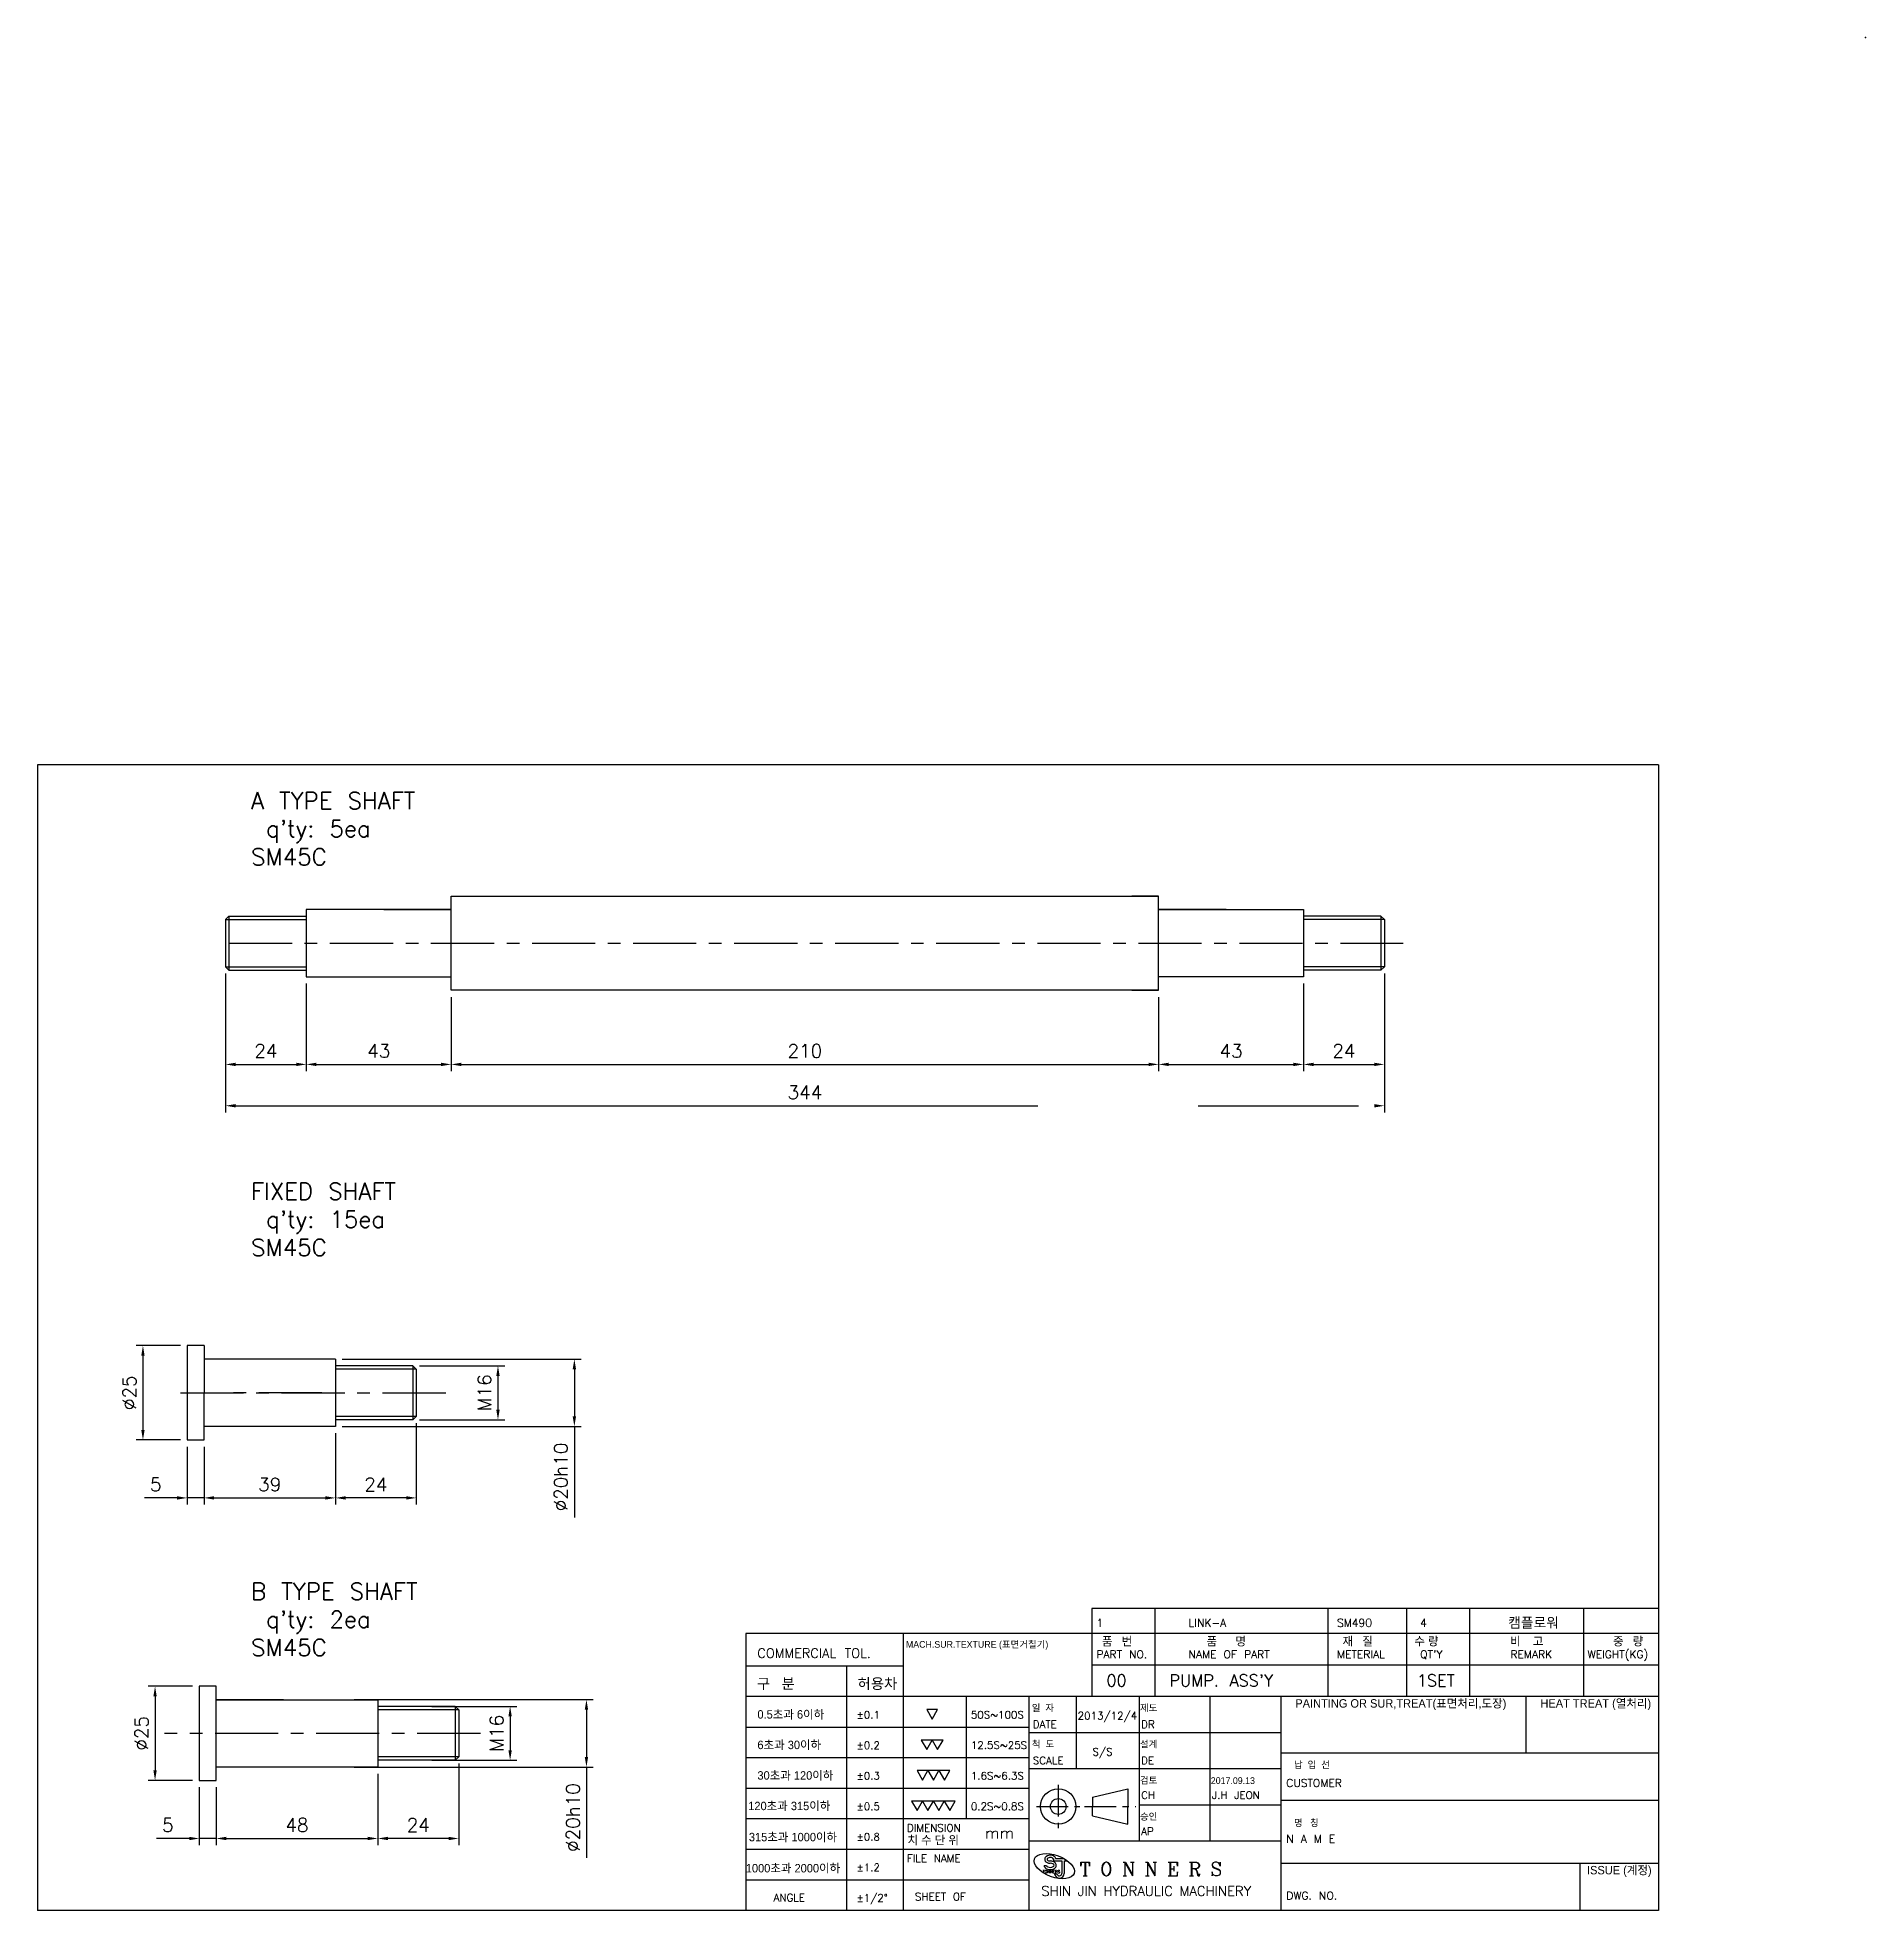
# Model space of a CAD drawing. Extents: x -2917 to 6643, y 8514 to 10799.
# Drawn here: x 737 to 1280, y 8528 to 9084 of the extents above; entities that cross this region are included whole.
import ezdxf

# ---------------------------------------------------------------- set-up
doc = ezdxf.new("R2010")
doc.units = 0
doc.header["$LTSCALE"] = 15
doc.header["$MEASUREMENT"] = 0
doc.linetypes.add('CENTER', pattern=[2, 1.25, -0.25, 0.25, -0.25])
doc.linetypes.add('PHANTOM2', pattern=[31.75, 15.875, -3.175, 3.175, -3.175, 3.175, -3.175])
for name, color, linetype in [('1', 1, 'CENTER'), ('3', 3, 'Continuous'), ('4', 4, 'Continuous'), ('CON', 7, 'Continuous'), ('DG', 4, 'Continuous')]:
    doc.layers.add(name, color=color, linetype=linetype)
doc.styles.add('HSG', font='romans.shx', dxfattribs={"bigfont": 'whgtxt.shx'})
doc.styles.add('ROMANC', font='romanc', dxfattribs={"height": 2})
doc.styles.add('ROMANS', font='txt.shx', dxfattribs={"bigfont": 'whgtxt.shx'})
doc.styles.get("Standard").update_dxf_attribs({"font": 'txt.shx'})
doc.dimstyles.new('ISO-25', dxfattribs={"dimtxt": 2.5, "dimasz": 2.5, "dimexe": 1.25, "dimexo": 0.625, "dimtad": 1, "dimtoh": 1, "dimdsep": 46, "dimtxsty": 'Standard', "dimcen": 2.5, "dimclrt": 6, "dimadec": 0, "dimazin": 0, "dimtfac": 1, "dimtmove": 0, "dimatfit": 3, "dimfxl": 1, "dimarcsym": 0})

# ---------------------------------------------------------------- blocks, each defined once
blk = doc.blocks.new('*U589')
at = {"layer": '1', "color": 0, "transparency": 16777216}
blk.add_line((15, 0), (-15, 0), dxfattribs=at)
blk = doc.blocks.new('*U592')
at = {"layer": '1', "color": 0, "transparency": 16777216}
blk.add_line((68.43, 0), (-25.37, 0), dxfattribs=at)
blk = doc.blocks.new('*D595')
at = {"layer": '4', "color": 4, "linetype": 'PHANTOM2', "lineweight": -2, "transparency": 16777216}
for p, q in [((849.62, 8672.74), (849.62, 8648.53)), ((825.62, 8669.74), (825.62, 8648.53)), ((846.62, 8650.53), (828.62, 8650.53))]:
    blk.add_line(p, q, dxfattribs=at)
at = {"layer": '4', "color": 4, "linetype": 'PHANTOM2', "transparency": 16777216}
for points in [[(828.62, 8651.03), (828.62, 8650.03), (825.62, 8650.53)], [(846.62, 8651.03), (846.62, 8650.03), (849.62, 8650.53)]]:
    blk.add_solid(points, dxfattribs=at)
at = {"layer": 'Defpoints', "color": 0, "linetype": 'PHANTOM2', "transparency": 16777216}
for p in [(825.62, 8671.74), (849.62, 8674.74), (825.62, 8650.53)]:
    blk.add_point(p, dxfattribs=at)
at = {"layer": '4', "color": 7, "linetype": 'PHANTOM2', "transparency": 16777216, "insert": (837.62, 8654.53), "char_height": 4, "attachment_point": 5}
blk.add_mtext('24', dxfattribs=at)
blk = doc.blocks.new('*D597')
at = {"layer": '4', "color": 4, "linetype": 'PHANTOM2', "lineweight": -2, "transparency": 16777216}
for p, q in [((850.62, 8689.74), (875.87, 8689.74)), ((873.87, 8686.74), (873.87, 8676.74)), ((850.62, 8673.74), (875.87, 8673.74))]:
    blk.add_line(p, q, dxfattribs=at)
at = {"layer": '4', "color": 4, "linetype": 'PHANTOM2', "transparency": 16777216}
for points in [[(873.37, 8686.74), (874.37, 8686.74), (873.87, 8689.74)], [(873.37, 8676.74), (874.37, 8676.74), (873.87, 8673.74)]]:
    blk.add_solid(points, dxfattribs=at)
at = {"layer": 'Defpoints', "color": 0, "linetype": 'PHANTOM2', "transparency": 16777216}
for p in [(848.62, 8689.74), (848.62, 8673.74), (873.87, 8673.74)]:
    blk.add_point(p, dxfattribs=at)
at = {"layer": '4', "color": 7, "linetype": 'PHANTOM2', "transparency": 16777216, "insert": (869.87, 8681.74), "char_height": 4, "attachment_point": 5, "rotation": 90}
blk.add_mtext('M16', dxfattribs=at)
blk = doc.blocks.new('*D598')
at = {"layer": '4', "color": 4, "linetype": 'PHANTOM2', "lineweight": -2, "transparency": 16777216}
for p, q in [((827.62, 8691.74), (898.55, 8691.74)), ((896.55, 8688.74), (896.55, 8674.74)), ((827.62, 8671.74), (898.55, 8671.74)), ((896.55, 8671.74), (896.55, 8644.74))]:
    blk.add_line(p, q, dxfattribs=at)
at = {"layer": '4', "color": 4, "linetype": 'PHANTOM2', "transparency": 16777216}
for points in [[(896.05, 8688.74), (897.05, 8688.74), (896.55, 8691.74)], [(896.05, 8674.74), (897.05, 8674.74), (896.55, 8671.74)]]:
    blk.add_solid(points, dxfattribs=at)
at = {"layer": 'Defpoints', "color": 0, "linetype": 'PHANTOM2', "transparency": 16777216}
for p in [(825.62, 8691.74), (825.62, 8671.74), (896.55, 8671.74)]:
    blk.add_point(p, dxfattribs=at)
at = {"layer": '4', "color": 7, "linetype": 'PHANTOM2', "transparency": 16777216, "insert": (892.55, 8656.74), "char_height": 4, "attachment_point": 5, "rotation": 90}
blk.add_mtext('%%C20h10', dxfattribs=at)
blk = doc.blocks.new('*D600')
at = {"layer": '4', "color": 4, "linetype": 'PHANTOM2', "lineweight": -2, "transparency": 16777216}
for p, q in [((786.62, 8665.74), (786.62, 8648.53)), ((825.62, 8669.74), (825.62, 8648.53)), ((789.62, 8650.53), (822.62, 8650.53))]:
    blk.add_line(p, q, dxfattribs=at)
at = {"layer": '4', "color": 4, "linetype": 'PHANTOM2', "transparency": 16777216}
for points in [[(789.62, 8651.03), (789.62, 8650.03), (786.62, 8650.53)], [(822.62, 8651.03), (822.62, 8650.03), (825.62, 8650.53)]]:
    blk.add_solid(points, dxfattribs=at)
at = {"layer": 'Defpoints', "color": 0, "linetype": 'PHANTOM2', "transparency": 16777216}
for p in [(825.62, 8671.74), (786.62, 8667.74), (825.62, 8650.53)]:
    blk.add_point(p, dxfattribs=at)
at = {"layer": '4', "color": 7, "linetype": 'PHANTOM2', "transparency": 16777216, "insert": (806.12, 8654.53), "char_height": 4, "attachment_point": 5}
blk.add_mtext('39', dxfattribs=at)
blk = doc.blocks.new('*D601')
at = {"layer": '4', "color": 4, "linetype": 'PHANTOM2', "lineweight": -2, "transparency": 16777216}
for p, q in [((781.62, 8665.74), (781.62, 8648.53)), ((786.62, 8665.74), (786.62, 8648.53)), ((778.62, 8650.53), (768.95, 8650.53)), ((786.62, 8650.53), (781.62, 8650.53)), ((789.62, 8650.53), (792.62, 8650.53))]:
    blk.add_line(p, q, dxfattribs=at)
at = {"layer": '4', "color": 4, "linetype": 'PHANTOM2', "transparency": 16777216}
for points in [[(778.62, 8651.03), (778.62, 8650.03), (781.62, 8650.53)], [(789.62, 8651.03), (789.62, 8650.03), (786.62, 8650.53)]]:
    blk.add_solid(points, dxfattribs=at)
at = {"layer": 'Defpoints', "color": 0, "linetype": 'PHANTOM2', "transparency": 16777216}
for p in [(781.62, 8667.74), (786.62, 8667.74), (781.62, 8650.53)]:
    blk.add_point(p, dxfattribs=at)
at = {"layer": '4', "color": 7, "linetype": 'PHANTOM2', "transparency": 16777216, "insert": (772.29, 8654.53), "char_height": 4, "attachment_point": 5}
blk.add_mtext('5', dxfattribs=at)
blk = doc.blocks.new('*D602')
at = {"layer": '4', "color": 4, "linetype": 'PHANTOM2', "lineweight": -2, "transparency": 16777216}
for p, q in [((779.62, 8695.74), (766.49, 8695.74)), ((768.49, 8692.74), (768.49, 8670.74)), ((779.62, 8667.74), (766.49, 8667.74))]:
    blk.add_line(p, q, dxfattribs=at)
at = {"layer": '4', "color": 4, "linetype": 'PHANTOM2', "transparency": 16777216}
for points in [[(767.99, 8692.74), (768.99, 8692.74), (768.49, 8695.74)], [(767.99, 8670.74), (768.99, 8670.74), (768.49, 8667.74)]]:
    blk.add_solid(points, dxfattribs=at)
at = {"layer": 'Defpoints', "color": 0, "linetype": 'PHANTOM2', "transparency": 16777216}
for p in [(781.62, 8695.74), (768.49, 8667.74), (781.62, 8667.74)]:
    blk.add_point(p, dxfattribs=at)
at = {"layer": '4', "color": 7, "linetype": 'PHANTOM2', "transparency": 16777216, "insert": (764.49, 8681.74), "char_height": 4, "attachment_point": 5, "rotation": 90}
blk.add_mtext('%%C25', dxfattribs=at)
blk = doc.blocks.new('*D604')
at = {"layer": '4', "color": 4, "linetype": 'PHANTOM2', "lineweight": -2, "transparency": 16777216}
for p, q in [((862.21, 8571.63), (862.21, 8547.41)), ((838.21, 8568.63), (838.21, 8547.41)), ((859.21, 8549.41), (841.21, 8549.41))]:
    blk.add_line(p, q, dxfattribs=at)
at = {"layer": '4', "color": 4, "linetype": 'PHANTOM2', "transparency": 16777216}
for points in [[(841.21, 8549.91), (841.21, 8548.91), (838.21, 8549.41)], [(859.21, 8549.91), (859.21, 8548.91), (862.21, 8549.41)]]:
    blk.add_solid(points, dxfattribs=at)
at = {"layer": 'Defpoints', "color": 0, "linetype": 'PHANTOM2', "transparency": 16777216}
for p in [(838.21, 8570.63), (862.21, 8573.63), (838.21, 8549.41)]:
    blk.add_point(p, dxfattribs=at)
at = {"layer": '4', "color": 7, "linetype": 'PHANTOM2', "transparency": 16777216, "insert": (850.21, 8553.41), "char_height": 4, "attachment_point": 5}
blk.add_mtext('24', dxfattribs=at)
blk = doc.blocks.new('*D605')
at = {"layer": '4', "color": 4, "linetype": 'PHANTOM2', "lineweight": -2, "transparency": 16777216}
for p, q in [((854.21, 8588.63), (879.47, 8588.63)), ((877.47, 8585.63), (877.47, 8575.63)), ((854.21, 8572.63), (879.47, 8572.63))]:
    blk.add_line(p, q, dxfattribs=at)
at = {"layer": '4', "color": 4, "linetype": 'PHANTOM2', "transparency": 16777216}
for points in [[(876.97, 8585.63), (877.97, 8585.63), (877.47, 8588.63)], [(876.97, 8575.63), (877.97, 8575.63), (877.47, 8572.63)]]:
    blk.add_solid(points, dxfattribs=at)
at = {"layer": 'Defpoints', "color": 0, "linetype": 'PHANTOM2', "transparency": 16777216}
for p in [(852.21, 8588.63), (852.21, 8572.63), (877.47, 8572.63)]:
    blk.add_point(p, dxfattribs=at)
at = {"layer": '4', "color": 7, "linetype": 'PHANTOM2', "transparency": 16777216, "insert": (873.47, 8580.63), "char_height": 4, "attachment_point": 5, "rotation": 90}
blk.add_mtext('M16', dxfattribs=at)
blk = doc.blocks.new('*D606')
at = {"layer": '4', "color": 4, "linetype": 'PHANTOM2', "lineweight": -2, "transparency": 16777216}
for p, q in [((831.21, 8590.63), (902.14, 8590.63)), ((900.14, 8587.63), (900.14, 8573.63)), ((831.21, 8570.63), (902.14, 8570.63)), ((900.14, 8570.63), (900.14, 8543.63))]:
    blk.add_line(p, q, dxfattribs=at)
at = {"layer": '4', "color": 4, "linetype": 'PHANTOM2', "transparency": 16777216}
for points in [[(899.64, 8587.63), (900.64, 8587.63), (900.14, 8590.63)], [(899.64, 8573.63), (900.64, 8573.63), (900.14, 8570.63)]]:
    blk.add_solid(points, dxfattribs=at)
at = {"layer": 'Defpoints', "color": 0, "linetype": 'PHANTOM2', "transparency": 16777216}
for p in [(829.21, 8590.63), (829.21, 8570.63), (900.14, 8570.63)]:
    blk.add_point(p, dxfattribs=at)
at = {"layer": '4', "color": 7, "linetype": 'PHANTOM2', "transparency": 16777216, "insert": (896.14, 8555.63), "char_height": 4, "attachment_point": 5, "rotation": 90}
blk.add_mtext('%%C20h10', dxfattribs=at)
blk = doc.blocks.new('*D607')
at = {"layer": '4', "color": 4, "linetype": 'PHANTOM2', "lineweight": -2, "transparency": 16777216}
for p, q in [((790.21, 8564.63), (790.21, 8547.41)), ((838.21, 8568.63), (838.21, 8547.41)), ((793.21, 8549.41), (835.21, 8549.41))]:
    blk.add_line(p, q, dxfattribs=at)
at = {"layer": '4', "color": 4, "linetype": 'PHANTOM2', "transparency": 16777216}
for points in [[(793.21, 8549.91), (793.21, 8548.91), (790.21, 8549.41)], [(835.21, 8549.91), (835.21, 8548.91), (838.21, 8549.41)]]:
    blk.add_solid(points, dxfattribs=at)
at = {"layer": 'Defpoints', "color": 0, "linetype": 'PHANTOM2', "transparency": 16777216}
for p in [(838.21, 8570.63), (790.21, 8566.63), (838.21, 8549.41)]:
    blk.add_point(p, dxfattribs=at)
at = {"layer": '4', "color": 7, "linetype": 'PHANTOM2', "transparency": 16777216, "insert": (814.21, 8553.41), "char_height": 4, "attachment_point": 5}
blk.add_mtext('48', dxfattribs=at)
blk = doc.blocks.new('*D608')
at = {"layer": '4', "color": 4, "linetype": 'PHANTOM2', "lineweight": -2, "transparency": 16777216}
for p, q in [((785.21, 8564.63), (785.21, 8547.41)), ((790.21, 8564.63), (790.21, 8547.41)), ((782.21, 8549.41), (772.55, 8549.41)), ((790.21, 8549.41), (785.21, 8549.41)), ((793.21, 8549.41), (796.21, 8549.41))]:
    blk.add_line(p, q, dxfattribs=at)
at = {"layer": '4', "color": 4, "linetype": 'PHANTOM2', "transparency": 16777216}
for points in [[(782.21, 8549.91), (782.21, 8548.91), (785.21, 8549.41)], [(793.21, 8549.91), (793.21, 8548.91), (790.21, 8549.41)]]:
    blk.add_solid(points, dxfattribs=at)
at = {"layer": 'Defpoints', "color": 0, "linetype": 'PHANTOM2', "transparency": 16777216}
for p in [(785.21, 8566.63), (790.21, 8566.63), (785.21, 8549.41)]:
    blk.add_point(p, dxfattribs=at)
at = {"layer": '4', "color": 7, "linetype": 'PHANTOM2', "transparency": 16777216, "insert": (775.88, 8553.41), "char_height": 4, "attachment_point": 5}
blk.add_mtext('5', dxfattribs=at)
blk = doc.blocks.new('*D603')
at = {"layer": '4', "color": 4, "linetype": 'PHANTOM2', "lineweight": -2, "transparency": 16777216}
for p, q in [((783.21, 8594.63), (770.08, 8594.63)), ((772.08, 8591.63), (772.08, 8569.63)), ((783.21, 8566.63), (770.08, 8566.63))]:
    blk.add_line(p, q, dxfattribs=at)
at = {"layer": '4', "color": 4, "linetype": 'PHANTOM2', "transparency": 16777216}
for points in [[(771.58, 8591.63), (772.58, 8591.63), (772.08, 8594.63)], [(771.58, 8569.63), (772.58, 8569.63), (772.08, 8566.63)]]:
    blk.add_solid(points, dxfattribs=at)
at = {"layer": 'Defpoints', "color": 0, "linetype": 'PHANTOM2', "transparency": 16777216}
for p in [(785.21, 8594.63), (772.08, 8566.63), (785.21, 8566.63)]:
    blk.add_point(p, dxfattribs=at)
at = {"layer": '4', "color": 7, "linetype": 'PHANTOM2', "transparency": 16777216, "insert": (768.08, 8580.63), "char_height": 4, "attachment_point": 5, "rotation": 90}
blk.add_mtext('%%C25', dxfattribs=at)
blk = doc.blocks.new('*U612')
at = {"layer": '1', "color": 0, "transparency": 16777216}
blk.add_line((-15, 0), (333.56, 0), dxfattribs=at)
blk = doc.blocks.new('*D620')
at = {"layer": '4', "color": 4, "linetype": 'PHANTOM2', "lineweight": -2, "transparency": 16777216}
for p, q in [((792.98, 8806.23), (792.98, 8777.24)), ((816.98, 8803.23), (816.98, 8777.24)), ((795.98, 8779.24), (813.98, 8779.24))]:
    blk.add_line(p, q, dxfattribs=at)
at = {"layer": '4', "color": 4, "linetype": 'PHANTOM2', "transparency": 16777216}
for points in [[(795.98, 8779.74), (795.98, 8778.74), (792.98, 8779.24)], [(813.98, 8779.74), (813.98, 8778.74), (816.98, 8779.24)]]:
    blk.add_solid(points, dxfattribs=at)
at = {"layer": 'Defpoints', "color": 0, "linetype": 'PHANTOM2', "transparency": 16777216}
for p in [(792.98, 8808.23), (816.98, 8805.23), (816.98, 8779.24)]:
    blk.add_point(p, dxfattribs=at)
at = {"layer": '4', "color": 7, "linetype": 'PHANTOM2', "transparency": 16777216, "insert": (804.98, 8783.24), "char_height": 4, "attachment_point": 5}
blk.add_mtext('24', dxfattribs=at)
blk = doc.blocks.new('*D621')
at = {"layer": '4', "color": 4, "linetype": 'PHANTOM2', "lineweight": -2, "transparency": 16777216}
for p, q in [((816.98, 8803.23), (816.98, 8777.24)), ((859.98, 8799.23), (859.98, 8777.24)), ((819.98, 8779.24), (856.98, 8779.24))]:
    blk.add_line(p, q, dxfattribs=at)
at = {"layer": '4', "color": 4, "linetype": 'PHANTOM2', "transparency": 16777216}
for points in [[(819.98, 8779.74), (819.98, 8778.74), (816.98, 8779.24)], [(856.98, 8779.74), (856.98, 8778.74), (859.98, 8779.24)]]:
    blk.add_solid(points, dxfattribs=at)
at = {"layer": 'Defpoints', "color": 0, "linetype": 'PHANTOM2', "transparency": 16777216}
for p in [(816.98, 8805.23), (859.98, 8801.23), (859.98, 8779.24)]:
    blk.add_point(p, dxfattribs=at)
at = {"layer": '4', "color": 7, "linetype": 'PHANTOM2', "transparency": 16777216, "insert": (838.48, 8783.24), "char_height": 4, "attachment_point": 5}
blk.add_mtext('43', dxfattribs=at)
blk = doc.blocks.new('*D622')
at = {"layer": '4', "color": 4, "linetype": 'PHANTOM2', "lineweight": -2, "transparency": 16777216}
for p, q in [((859.98, 8799.23), (859.98, 8777.24)), ((1069.98, 8799.23), (1069.98, 8777.24)), ((862.98, 8779.24), (1066.98, 8779.24))]:
    blk.add_line(p, q, dxfattribs=at)
at = {"layer": '4', "color": 4, "linetype": 'PHANTOM2', "transparency": 16777216}
for points in [[(862.98, 8779.74), (862.98, 8778.74), (859.98, 8779.24)], [(1066.98, 8779.74), (1066.98, 8778.74), (1069.98, 8779.24)]]:
    blk.add_solid(points, dxfattribs=at)
at = {"layer": 'Defpoints', "color": 0, "linetype": 'PHANTOM2', "transparency": 16777216}
for p in [(859.98, 8801.23), (1069.98, 8801.23), (1069.98, 8779.24)]:
    blk.add_point(p, dxfattribs=at)
at = {"layer": '4', "color": 7, "linetype": 'PHANTOM2', "transparency": 16777216, "insert": (964.98, 8783.24), "char_height": 4, "attachment_point": 5}
blk.add_mtext('210', dxfattribs=at)
blk = doc.blocks.new('*D623')
at = {"layer": '4', "color": 4, "linetype": 'PHANTOM2', "lineweight": -2, "transparency": 16777216}
for p, q in [((1069.98, 8799.23), (1069.98, 8777.24)), ((1112.98, 8803.23), (1112.98, 8777.24)), ((1072.98, 8779.24), (1109.98, 8779.24))]:
    blk.add_line(p, q, dxfattribs=at)
at = {"layer": '4', "color": 4, "linetype": 'PHANTOM2', "transparency": 16777216}
for points in [[(1072.98, 8779.74), (1072.98, 8778.74), (1069.98, 8779.24)], [(1109.98, 8779.74), (1109.98, 8778.74), (1112.98, 8779.24)]]:
    blk.add_solid(points, dxfattribs=at)
at = {"layer": 'Defpoints', "color": 0, "linetype": 'PHANTOM2', "transparency": 16777216}
for p in [(1112.98, 8805.23), (1069.98, 8801.23), (1112.98, 8779.24)]:
    blk.add_point(p, dxfattribs=at)
at = {"layer": '4', "color": 7, "linetype": 'PHANTOM2', "transparency": 16777216, "insert": (1091.48, 8783.24), "char_height": 4, "attachment_point": 5}
blk.add_mtext('43', dxfattribs=at)
blk = doc.blocks.new('*D624')
at = {"layer": '4', "color": 4, "linetype": 'PHANTOM2', "lineweight": -2, "transparency": 16777216}
for p, q in [((1136.98, 8806.23), (1136.98, 8777.24)), ((1112.98, 8803.23), (1112.98, 8777.24)), ((1115.98, 8779.24), (1133.98, 8779.24))]:
    blk.add_line(p, q, dxfattribs=at)
at = {"layer": '4', "color": 4, "linetype": 'PHANTOM2', "transparency": 16777216}
for points in [[(1115.98, 8779.74), (1115.98, 8778.74), (1112.98, 8779.24)], [(1133.98, 8779.74), (1133.98, 8778.74), (1136.98, 8779.24)]]:
    blk.add_solid(points, dxfattribs=at)
at = {"layer": 'Defpoints', "color": 0, "linetype": 'PHANTOM2', "transparency": 16777216}
for p in [(1112.98, 8805.23), (1136.98, 8808.23), (1136.98, 8779.24)]:
    blk.add_point(p, dxfattribs=at)
at = {"layer": '4', "color": 7, "linetype": 'PHANTOM2', "transparency": 16777216, "insert": (1124.98, 8783.24), "char_height": 4, "attachment_point": 5}
blk.add_mtext('24', dxfattribs=at)
blk = doc.blocks.new('*D625')
at = {"layer": '4', "color": 4, "linetype": 'PHANTOM2', "lineweight": -2, "transparency": 16777216}
for p, q in [((792.98, 8806.23), (792.98, 8764.96)), ((1136.98, 8806.23), (1136.98, 8764.96)), ((795.98, 8766.96), (1133.98, 8766.96))]:
    blk.add_line(p, q, dxfattribs=at)
at = {"layer": '4', "color": 4, "linetype": 'PHANTOM2', "transparency": 16777216}
for points in [[(795.98, 8767.46), (795.98, 8766.46), (792.98, 8766.96)], [(1133.98, 8767.46), (1133.98, 8766.46), (1136.98, 8766.96)]]:
    blk.add_solid(points, dxfattribs=at)
at = {"layer": 'Defpoints', "color": 0, "linetype": 'PHANTOM2', "transparency": 16777216}
for p in [(792.98, 8808.23), (1136.98, 8808.23), (1136.98, 8766.96)]:
    blk.add_point(p, dxfattribs=at)
at = {"layer": '4', "color": 7, "linetype": 'PHANTOM2', "transparency": 16777216, "insert": (964.98, 8770.96), "char_height": 4, "attachment_point": 5}
blk.add_mtext('344', dxfattribs=at)

msp = doc.modelspace()

# ---------------------------------------------------------------- linework, layer by layer
at = {"color": 6}
for p, q in [((737.176, 8868.219), (737.176, 8528.019)), ((1218.316, 8868.219), (737.176, 8868.219)), ((1218.316, 8868.219), (1218.316, 8528.019)), ((1050.167, 8617.725), (1050.167, 8591.542)), ((1218.316, 8617.725), (1050.167, 8617.725)), ((1068.85, 8617.725), (1068.85, 8591.542)), ((1120.229, 8617.725), (1120.229, 8591.542)), ((1143.583, 8617.725), (1143.583, 8591.542)), ((1162.266, 8617.725), (1162.266, 8591.542)), ((1196.129, 8617.725), (1196.129, 8591.542)), ((1218.316, 8610.225), (1050.167, 8610.225)), ((1218.316, 8600.883), (1050.167, 8600.883)), ((1218.316, 8591.542), (994.117, 8591.542)), ((1012.8, 8591.542), (1012.8, 8555.203)), ((1064.179, 8591.542), (1064.179, 8548.57)), ((1031.484, 8582.387), (994.117, 8582.387)), ((1106.216, 8580.799), (1031.484, 8580.799)), ((1031.484, 8573.325), (994.117, 8573.325)), ((1106.216, 8570.056), (1031.484, 8570.056)), ((1218.316, 8574.727), (1106.216, 8574.727)), ((1031.484, 8564.264), (994.117, 8564.264)), ((1106.216, 8559.313), (1064.179, 8559.313)), ((1218.316, 8560.714), (1106.216, 8560.714)), ((1031.484, 8555.203), (994.117, 8555.203)), ((1106.216, 8548.57), (1031.484, 8548.57)), ((1031.484, 8546.141), (994.117, 8546.141)), ((1218.316, 8542.031), (1106.216, 8542.031)), ((1031.484, 8537.08), (994.117, 8537.08)), ((1218.316, 8528.019), (737.176, 8528.019))]:
    msp.add_line(p, q, dxfattribs=at)
at = {"color": 5}
for p, q in [((1218.316, 8610.225), (947.409, 8610.225)), ((947.409, 8610.225), (947.409, 8528.019)), ((994.117, 8610.225), (994.117, 8528.019)), ((977.302, 8600.603), (977.302, 8528.019)), ((1031.484, 8591.542), (1031.484, 8528.019)), ((1045.496, 8591.542), (1045.496, 8570.056)), ((1085.198, 8591.542), (1085.198, 8548.57)), ((1106.216, 8591.542), (1106.216, 8528.019)), ((1178.981, 8591.542), (1178.981, 8574.727)), ((1194.962, 8542.031), (1194.962, 8528.019))]:
    msp.add_line(p, q, dxfattribs=at)
for p, q in [((1050.332, 8561.635), (1060.841, 8564.165)), ((1050.332, 8561.635), (1050.332, 8558.91)), ((1050.332, 8556.185), (1050.332, 8558.91)), ((1060.841, 8564.165), (1060.841, 8558.91)), ((1060.841, 8553.655), (1060.841, 8558.91)), ((1050.332, 8556.185), (1060.841, 8553.655))]:
    msp.add_line(p, q)
for radius in [5.255, 2.335]:
    msp.add_circle((1040.185, 8558.91), radius)
at = {"layer": '1'}
msp.add_line((779.62, 8681.745), (859.792, 8681.745), dxfattribs=at)
at = {"layer": '1', "ltscale": 0.5}
for p, q in [((1040.185, 8565.332), (1040.185, 8552.488)), ((1033.763, 8558.91), (1046.607, 8558.91)), ((1047.996, 8558.91), (1063.176, 8558.91))]:
    msp.add_line(p, q, dxfattribs=at)
at = {"layer": '3'}
for p, q in [((859.983, 8829.232), (1069.983, 8829.232)), ((859.983, 8805.232), (859.983, 8829.232)), ((859.983, 8829.232), (867.983, 8829.232)), ((1069.983, 8829.232), (1061.983, 8829.232)), ((1069.983, 8805.232), (1069.983, 8829.232)), ((793.983, 8823.232), (792.983, 8822.232)), ((792.983, 8822.232), (792.983, 8808.232)), ((793.983, 8823.232), (793.983, 8807.232)), ((793.983, 8823.232), (816.983, 8823.232)), ((859.983, 8825.232), (816.983, 8825.232)), ((816.983, 8825.232), (816.983, 8805.232)), ((816.983, 8825.232), (816.983, 8805.232)), ((1069.983, 8825.232), (1112.983, 8825.232)), ((1112.983, 8825.232), (1112.983, 8805.232)), ((1112.983, 8825.232), (1112.983, 8805.232)), ((1135.983, 8823.232), (1112.983, 8823.232)), ((1135.983, 8823.232), (1135.983, 8807.232)), ((1135.983, 8823.232), (1136.983, 8822.232)), ((1136.983, 8822.232), (1136.983, 8808.232)), ((792.983, 8808.232), (793.983, 8807.232)), ((793.983, 8807.232), (816.983, 8807.232)), ((816.983, 8805.232), (859.983, 8805.232)), ((859.983, 8801.232), (859.983, 8805.232)), ((1112.983, 8805.232), (1069.983, 8805.232)), ((1069.983, 8801.232), (1069.983, 8805.232)), ((1135.983, 8807.232), (1112.983, 8807.232)), ((1136.983, 8808.232), (1135.983, 8807.232)), ((1069.983, 8801.232), (859.983, 8801.232)), ((867.983, 8801.232), (859.983, 8801.232)), ((1061.983, 8801.232), (1069.983, 8801.232)), ((786.62, 8695.745), (781.62, 8695.745)), ((781.62, 8695.745), (781.62, 8667.745)), ((786.62, 8695.745), (786.62, 8681.745)), ((825.62, 8691.745), (786.757, 8691.745)), ((825.62, 8691.745), (825.62, 8671.745)), ((848.62, 8689.745), (825.62, 8689.745)), ((848.62, 8689.745), (848.62, 8673.745)), ((848.62, 8689.745), (849.62, 8688.745)), ((849.62, 8688.745), (849.62, 8674.745)), ((786.62, 8667.745), (786.62, 8681.745)), ((825.62, 8671.745), (786.62, 8671.745)), ((848.62, 8673.745), (825.62, 8673.745)), ((849.62, 8674.745), (848.62, 8673.745)), ((781.62, 8667.745), (786.62, 8667.745)), ((790.213, 8594.625), (785.213, 8594.625)), ((785.213, 8594.625), (785.213, 8566.625)), ((790.213, 8570.625), (790.213, 8594.625)), ((790.213, 8590.625), (838.213, 8590.625)), ((838.213, 8590.625), (838.213, 8570.625)), ((861.213, 8588.625), (838.213, 8588.625)), ((861.213, 8588.625), (861.213, 8572.625)), ((861.213, 8588.625), (862.213, 8587.625)), ((862.213, 8587.625), (862.213, 8573.625)), ((838.213, 8570.625), (790.213, 8570.625)), ((790.213, 8566.625), (790.213, 8570.625)), ((861.213, 8572.625), (838.213, 8572.625)), ((862.213, 8573.625), (861.213, 8572.625)), ((785.213, 8566.625), (790.213, 8566.625)), ((1038.751, 8543.242), (1038.751, 8542.796)), ((1038.751, 8542.796), (1041.264, 8542.796)), ((1039.407, 8543.483), (1041.803, 8543.483)), ((1041.264, 8542.796), (1041.264, 8539.024)), ((1041.95, 8542.796), (1041.95, 8539.024)), ((1041.95, 8542.796), (1042.884, 8542.796)), ((1036.006, 8541.355), (1036.701, 8541.355)), ((1039.1, 8538.93), (1039.793, 8538.93))]:
    msp.add_line(p, q, dxfattribs=at)
for radius, start, end in [(1.429, 185.98083, 357.76872), (0.744, 191.54669, 355.71065)]:
    msp.add_arc((1040.522, 8539.079), radius, start, end, dxfattribs=at)
msp.add_ellipse((1039.023, 8541.195), major_axis=(-5.912, 2.152), ratio=0.5151515, dxfattribs=at)
for centre, major_axis, ratio, start_param, end_param in [((1037.808, 8541.441), (1.119, 0), 0.5368755, 3.2849402, 7.8539816), ((1037.808, 8543.242), (-0.944, 0), 0.5454545, 3.1415927, 7.8544861)]:
    msp.add_ellipse(centre, major_axis=major_axis, ratio=ratio, start_param=start_param, end_param=end_param, dxfattribs=at)
for points, knots in [([(1036.006, 8541.355), (1036.013, 8541.28), (1036.028, 8541.207), (1036.079, 8541.042), (1036.122, 8540.953), (1036.223, 8540.796), (1036.28, 8540.727), (1036.464, 8540.546), (1036.6, 8540.456), (1036.886, 8540.314), (1037.037, 8540.262), (1037.348, 8540.188), (1037.508, 8540.166), (1037.915, 8540.145), (1038.163, 8540.165), (1038.577, 8540.26), (1038.748, 8540.319), (1039.032, 8540.468), (1039.149, 8540.548), (1039.34, 8540.73), (1039.417, 8540.824), (1039.541, 8541.046), (1039.587, 8541.175), (1039.622, 8541.449), (1039.61, 8541.592), (1039.536, 8541.851), (1039.474, 8541.968), (1039.33, 8542.165), (1039.247, 8542.247), (1039.071, 8542.386), (1038.977, 8542.444), (1038.688, 8542.589), (1038.482, 8542.652), (1038.117, 8542.715), (1037.962, 8542.728), (1037.808, 8542.728)], [6.3289612, 6.3289612, 6.3289612, 6.3289612, 6.4490061, 6.4490061, 6.6148269, 6.6148269, 6.7806476, 6.7806476, 7.1075597, 7.1075597, 7.4344718, 7.4344718, 7.7613839, 7.7613839, 8.2575558, 8.2575558, 8.6280926, 8.6280926, 8.9124739, 8.9124739, 9.134214, 9.134214, 9.3559541, 9.3559541, 9.5776942, 9.5776942, 9.7994343, 9.7994343, 10.0211744, 10.0211744, 10.2429145, 10.2429145, 10.6832391, 10.6832391, 10.9955679, 10.9955679, 10.9955679, 10.9955679]), ([(1039.407, 8543.483), (1039.404, 8543.497), (1039.4, 8543.511), (1039.359, 8543.647), (1039.3, 8543.755), (1039.164, 8543.938), (1039.086, 8544.014), (1038.923, 8544.141), (1038.837, 8544.194), (1038.571, 8544.326), (1038.383, 8544.381), (1037.998, 8544.444), (1037.8, 8544.451), (1037.409, 8544.418), (1037.216, 8544.378), (1036.901, 8544.26), (1036.773, 8544.196), (1036.559, 8544.041), (1036.47, 8543.96), (1036.328, 8543.774), (1036.272, 8543.677), (1036.198, 8543.465), (1036.178, 8543.354), (1036.178, 8543.242), (1036.178, 8543.143), (1036.193, 8543.044), (1036.251, 8542.861), (1036.291, 8542.776), (1036.387, 8542.627), (1036.442, 8542.562), (1036.614, 8542.392), (1036.741, 8542.309), (1037.004, 8542.18), (1037.142, 8542.133), (1037.425, 8542.067), (1037.57, 8542.049), (1037.746, 8542.042), (1037.777, 8542.041), (1037.808, 8542.041)], [3.2796202, 3.2796202, 3.2796202, 3.2796202, 3.3049469, 3.3049469, 3.5277991, 3.5277991, 3.7506513, 3.7506513, 3.9735035, 3.9735035, 4.4202156, 4.4202156, 4.8669277, 4.8669277, 5.3136398, 5.3136398, 5.6362606, 5.6362606, 5.8878686, 5.8878686, 6.0940976, 6.0940976, 6.2831853, 6.2831853, 6.2831853, 6.451458, 6.451458, 6.6197306, 6.6197306, 6.7880033, 6.7880033, 7.1200511, 7.1200511, 7.4520989, 7.4520989, 7.7841468, 7.7841468, 7.8539874, 7.8539874, 7.8539874, 7.8539874])]:
    msp.add_open_spline(points, degree=3, knots=knots, dxfattribs=at)
at = {"layer": '4', "color": 6, "linetype": 'PHANTOM2'}
for p, q in [((839.983, 8825.232), (859.983, 8825.232)), ((1089.983, 8825.232), (1069.983, 8825.232)), ((839.983, 8805.232), (859.983, 8805.232)), ((1089.983, 8805.232), (1069.983, 8805.232)), ((810.213, 8590.625), (790.213, 8590.625)), ((810.213, 8570.625), (790.213, 8570.625))]:
    msp.add_line(p, q, dxfattribs=at)
at = {"layer": '4', "color": 5}
for p, q in [((994.117, 8600.603), (947.409, 8600.603)), ((994.117, 8591.542), (947.409, 8591.542)), ((994.117, 8582.387), (947.409, 8582.387)), ((994.117, 8573.325), (947.409, 8573.325)), ((994.117, 8564.264), (947.409, 8564.264)), ((994.117, 8555.203), (947.409, 8555.203)), ((994.117, 8546.141), (947.409, 8546.141)), ((994.117, 8537.08), (947.409, 8537.08))]:
    msp.add_line(p, q, dxfattribs=at)
at = {"layer": '4'}
for points in [[(1002.743, 8584.868), (1004.362, 8587.671), (1001.125, 8587.671)], [(1001.144, 8575.807), (1002.762, 8578.61), (999.526, 8578.61)], [(1004.38, 8575.807), (1005.998, 8578.61), (1002.762, 8578.61)], [(999.9, 8566.746), (1001.518, 8569.548), (998.282, 8569.548)], [(1003.136, 8566.746), (1004.754, 8569.548), (1001.518, 8569.548)], [(1006.372, 8566.746), (1007.99, 8569.548), (1004.754, 8569.548)], [(998.263, 8557.684), (999.881, 8560.487), (996.645, 8560.487)], [(1001.499, 8557.684), (1003.117, 8560.487), (999.881, 8560.487)], [(1004.735, 8557.684), (1006.353, 8560.487), (1003.117, 8560.487)], [(1007.971, 8557.684), (1009.589, 8560.487), (1006.353, 8560.487)]]:
    msp.add_lwpolyline(points, close=True, dxfattribs=at)
at = {"layer": 'CON'}
for p, q in [((792.983, 8822.232), (816.983, 8822.232)), ((1136.983, 8822.232), (1112.983, 8822.232)), ((792.983, 8808.232), (816.983, 8808.232)), ((1136.983, 8808.232), (1112.983, 8808.232)), ((849.62, 8688.745), (825.62, 8688.745)), ((849.62, 8674.745), (825.62, 8674.745)), ((862.213, 8587.625), (838.213, 8587.625)), ((862.213, 8573.625), (838.213, 8573.625))]:
    msp.add_line(p, q, dxfattribs=at)
at = {"layer": 'DG', "color": 1}
msp.add_point((1279.815, 9084.14), dxfattribs=at)

# ---------------------------------------------------------------- block references
at = {"layer": '1'}
for name, p in [('*U612', (808.983, 8815.232)), ('*U589', (806.62, 8681.745)), ('*U592', (800.213, 8580.625))]:
    msp.add_blockref(name, p, dxfattribs=at)

# ---------------------------------------------------------------- texts
for s, height, p in [('1', 2.335, (1051.511, 8612.26)), ('LINK-A', 2.3354, (1078.866, 8612.26)), ('SM490', 2.3354, (1122.922, 8612.26)), ('4', 2.335, (1147.624, 8612.26)), ('COMMERCIAL TOL.', 2.80248, (950.869, 8603.022)), ('PART NO.', 2.3354, (1051.511, 8602.919)), ('NAME OF PART', 2.3354, (1078.866, 8602.919)), ('METERIAL', 2.3354, (1122.922, 8602.919)), ("QT'Y", 2.3354, (1147.624, 8602.919)), ('REMARK', 2.3354, (1174.402, 8602.919)), ('WEIGHT(KG)', 2.3354, (1197.317, 8602.919)), ('00', 3.5031, (1054.491, 8594.565)), ("PUMP. ASS'Y", 3.5031, (1073.174, 8594.565)), ('1SET', 3.5031, (1146.617, 8594.565)), ('%%P0.1', 2.242, (980.333, 8585.012)), ('50S~100S', 2.242, (1014.232, 8585.012)), ('2013/12/4', 2.242, (1045.942, 8584.742)), ('DATE', 2.242, (1032.63, 8582.181)), ('DR', 2.242, (1064.792, 8582.181)), ('%%P0.2', 2.242, (980.333, 8575.95)), ('12.5S~25S', 2.242, (1014.232, 8575.997)), ('S/S', 2.242, (1050.342, 8573.999)), ('SCALE', 2.242, (1032.63, 8571.438)), ('DE', 2.242, (1064.792, 8571.438)), ('%%P0.3', 2.242, (980.333, 8566.889)), ('1.6S~6.3S', 2.242, (1014.232, 8566.889)), ('CUSTOMER', 2.3354, (1107.868, 8564.718)), ('%%P0.5', 2.242, (980.333, 8557.828)), ('0.2S~0.8S', 2.242, (1014.232, 8557.828)), ('CH', 2.242, (1064.792, 8561.162)), ('J.H JEON', 2.242, (1085.811, 8561.162)), ('DIMENSION', 2.242, (995.263, 8551.43)), ('%%P0.8', 2.242, (980.333, 8548.766)), ('mm', 3.363, (1018.45, 8549.362)), ('AP', 2.242, (1064.792, 8550.419)), ('N A M E', 2.3354, (1107.868, 8548.142)), ('FILE NAME', 2.242, (995.263, 8542.369)), ('%%P1.2', 2.242, (980.333, 8539.705)), ('ANGLE', 2.242, (955.68, 8530.734)), ('%%P1/2%%D', 2.242, (980.333, 8530.644)), ('SHEET OF', 2.242, (997.669, 8531.018)), ('DWG. NO.', 2.3354, (1107.868, 8531.26))]:
    msp.add_text(s, height=height).set_placement(p)
at = {"linetype": 'Continuous', "style": 'ROMANC'}
msp.add_text('T O N N E R S', height=4.00196, dxfattribs=at).set_placement((1046.571, 8538.338))
at = {"char_height": 5, "attachment_point": 1}
for s, insert in [("A TYPE SHAFT\\P q'ty: 5ea\\PSM45C", (800.581, 8860.055)), ("FIXED SHAFT\\P q'ty: 15ea\\PSM45C", (800.581, 8744.063)), ("B TYPE SHAFT\\P q'ty: 2ea\\PSM45C", (800.581, 8625.302))]:
    msp.add_mtext_dynamic_manual_height_columns(s, width=62.27151, gutter_width=25, heights=[0], dxfattribs=dict(at, insert=insert))
at = {"layer": '3'}
for s, height, style, p in [('TONNERS', 0.8511, 'ROMANS', (1035.547, 8539.137)), ('SHIN JIN HYDRAULIC MACHINERY', 2.86559, 'HSG', (1035.158, 8532.395))]:
    msp.add_text(s, height=height, dxfattribs=dict(at, style=style)).set_placement(p)
at = {"layer": '3', "color": 7, "attachment_point": 4}
for s, insert, char_height in [('\\f굴림|b0|i0|c129|p2;품   번', (1053.152, 8607.825), 2.50088), ('\\f굴림|b0|i0|c129|p2;품      명', (1084.187, 8607.825), 2.50088), ('\\f굴림|b0|i0|c129|p2;재   질', (1124.569, 8607.825), 2.50088), ('\\f굴림|b0|i0|c129|p2;수 량', (1145.884, 8607.825), 2.50088), ('\\f굴림|b0|i0|c129|p2;비    고', (1174.304, 8607.825), 2.50088), ('\\f굴림|b0|i0|c129|p2;중   량', (1204.856, 8607.825), 2.50088), ('\\f굴림|b0|i0|c129|p2;MACH.SUR.TEXTURE (표면거칠기)', (994.967, 8606.747), 2.0007), ('\\f굴림|b0|i0|c129|p2;구   분', (950.725, 8595.222), 3.12609), ('\\f굴림|b0|i0|c129|p2;허용차', (980.618, 8595.222), 3.12609), ('\\f굴림|b0|i0|c129|p2;0.5초과 6이하', (950.887, 8586.117), 2.50088), ('\\f굴림|b0|i0|c129|p2;일  자', (1032.334, 8588.064), 2.0007), ('\\f굴림|b0|i0|c129|p2;제도', (1064.45, 8588.064), 2.0007), ('\\f굴림|b0|i0|c129|p2;PAINTING OR SUR,TREAT(표면처리,도장)', (1110.557, 8589.141), 2.50088), ('\\f굴림|b0|i0|c129|p2;HEAT TREAT (열처리)', (1183.321, 8589.141), 2.50088), ('\\f굴림|b0|i0|c129|p2;6초과 30이하', (950.887, 8577.056), 2.50088), ('\\f굴림|b0|i0|c129|p2;척  도', (1032.334, 8577.321), 2.0007), ('\\f굴림|b0|i0|c129|p2;설계', (1064.45, 8577.321), 2.0007), ('\\f굴림|b0|i0|c129|p2;납  입  선', (1110.158, 8571.249), 2.0007), ('\\f굴림|b0|i0|c129|p2;30초과 120이하', (950.887, 8567.994), 2.50088), ('\\f굴림|b0|i0|c129|p2;검토', (1064.45, 8566.578), 2.0007), ('{\\fGulim|b0|i0|c129|p2;2017.09.13}', (1085.469, 8566.578), 2.0007), ('\\f굴림|b0|i0|c129|p2;120초과 315이하', (948.168, 8558.933), 2.50088), ('\\f굴림|b0|i0|c129|p2;승인', (1064.45, 8555.836), 2.0007), ('\\f굴림|b0|i0|c129|p2;명   칭', (1110.158, 8553.955), 2.0007), ('\\f굴림|b0|i0|c129|p2;315초과 1000이하', (948.349, 8549.69), 2.50088), ('\\f굴림|b0|i0|c129|p2;치 수 단 위', (995.42, 8548.785), 2.50088), ('\\f굴림|b0|i0|c129|p2;1000초과 2000이하', (947.44, 8540.448), 2.50088), ('\\f굴림|b0|i0|c129|p2;ISSUE (계정)', (1197.137, 8539.631), 2.50088)]:
    msp.add_mtext(s, dxfattribs=dict(at, insert=insert, char_height=char_height))
at = {"layer": '4', "color": 6, "linetype": 'PHANTOM2', "insert": (1173.741, 8615.014), "char_height": 3, "width": 15.95553, "attachment_point": 1}
msp.add_mtext('캠플로워', dxfattribs=at)

# ---------------------------------------------------------------- dimensions: what is measured, and where the dimension line sits
at = {"layer": '4', "color": 6, "linetype": 'PHANTOM2'}
for base, p1, p2, picture, middle in [((816.983, 8779.243), (792.983, 8808.232), (816.983, 8805.232), '*D620', (804.983, 8783.243)), ((1136.983, 8766.963), (792.983, 8808.232), (1136.983, 8808.232), '*D625', (964.983, 8770.963)), ((859.983, 8779.243), (816.983, 8805.232), (859.983, 8801.232), '*D621', (838.483, 8783.243)), ((1112.983, 8779.243), (1069.983, 8801.232), (1112.983, 8805.232), '*D623', (1091.483, 8783.243)), ((1136.983, 8779.243), (1112.983, 8805.232), (1136.983, 8808.232), '*D624', (1124.983, 8783.243)), ((1069.983, 8779.243), (859.983, 8801.232), (1069.983, 8801.232), '*D622', (964.983, 8783.243)), ((825.62, 8650.525), (786.62, 8667.745), (825.62, 8671.745), '*D600', (806.12, 8654.525)), ((825.62, 8650.525), (849.62, 8674.745), (825.62, 8671.745), '*D595', (837.62, 8654.525)), ((781.62, 8650.525), (786.62, 8667.745), (781.62, 8667.745), '*D601', (772.286, 8654.525)), ((838.213, 8549.405), (790.213, 8566.625), (838.213, 8570.625), '*D607', (814.213, 8553.405)), ((838.213, 8549.405), (862.213, 8573.625), (838.213, 8570.625), '*D604', (850.213, 8553.405)), ((785.213, 8549.405), (790.213, 8566.625), (785.213, 8566.625), '*D608', (775.88, 8553.405))]:
    dim = msp.add_linear_dim(base=base, p1=p1, p2=p2, dimstyle='ISO-25', override={"dimtxt": 4, "dimasz": 3, "dimexe": 2, "dimexo": 2, "dimgap": 2, "dimtoh": 0, "dimcen": 0, "dimclrd": 4, "dimclre": 4, "dimclrt": 7, "dimfxl": 0.5}, dxfattribs=at)
    dim.commit()
    dim.dimension.update_dxf_attribs({"geometry": picture, "text_midpoint": middle})
for base, p1, p2, text, picture, middle in [((768.49, 8667.745), (781.62, 8695.745), (781.62, 8667.745), '%%C25', '*D602', (764.49, 8681.745)), ((896.546, 8671.745), (825.62, 8691.745), (825.62, 8671.745), '%%C20h10', '*D598', (892.546, 8656.745)), ((873.874, 8673.745), (848.62, 8689.745), (848.62, 8673.745), 'M16', '*D597', (869.874, 8681.745)), ((772.084, 8566.625), (785.213, 8594.625), (785.213, 8566.625), '%%C25', '*D603', (768.084, 8580.625)), ((900.139, 8570.625), (829.213, 8590.625), (829.213, 8570.625), '%%C20h10', '*D606', (896.139, 8555.625)), ((877.468, 8572.625), (852.213, 8588.625), (852.213, 8572.625), 'M16', '*D605', (873.468, 8580.625))]:
    dim = msp.add_linear_dim(base=base, p1=p1, p2=p2, angle=90, text=text, dimstyle='ISO-25', override={"dimtxt": 4, "dimasz": 3, "dimexe": 2, "dimexo": 2, "dimgap": 2, "dimtoh": 0, "dimcen": 0, "dimclrd": 4, "dimclre": 4, "dimclrt": 7, "dimfxl": 0.5}, dxfattribs=at)
    dim.commit()
    dim.dimension.update_dxf_attribs({"geometry": picture, "text_midpoint": middle})

doc.saveas('drawing.dxf')
